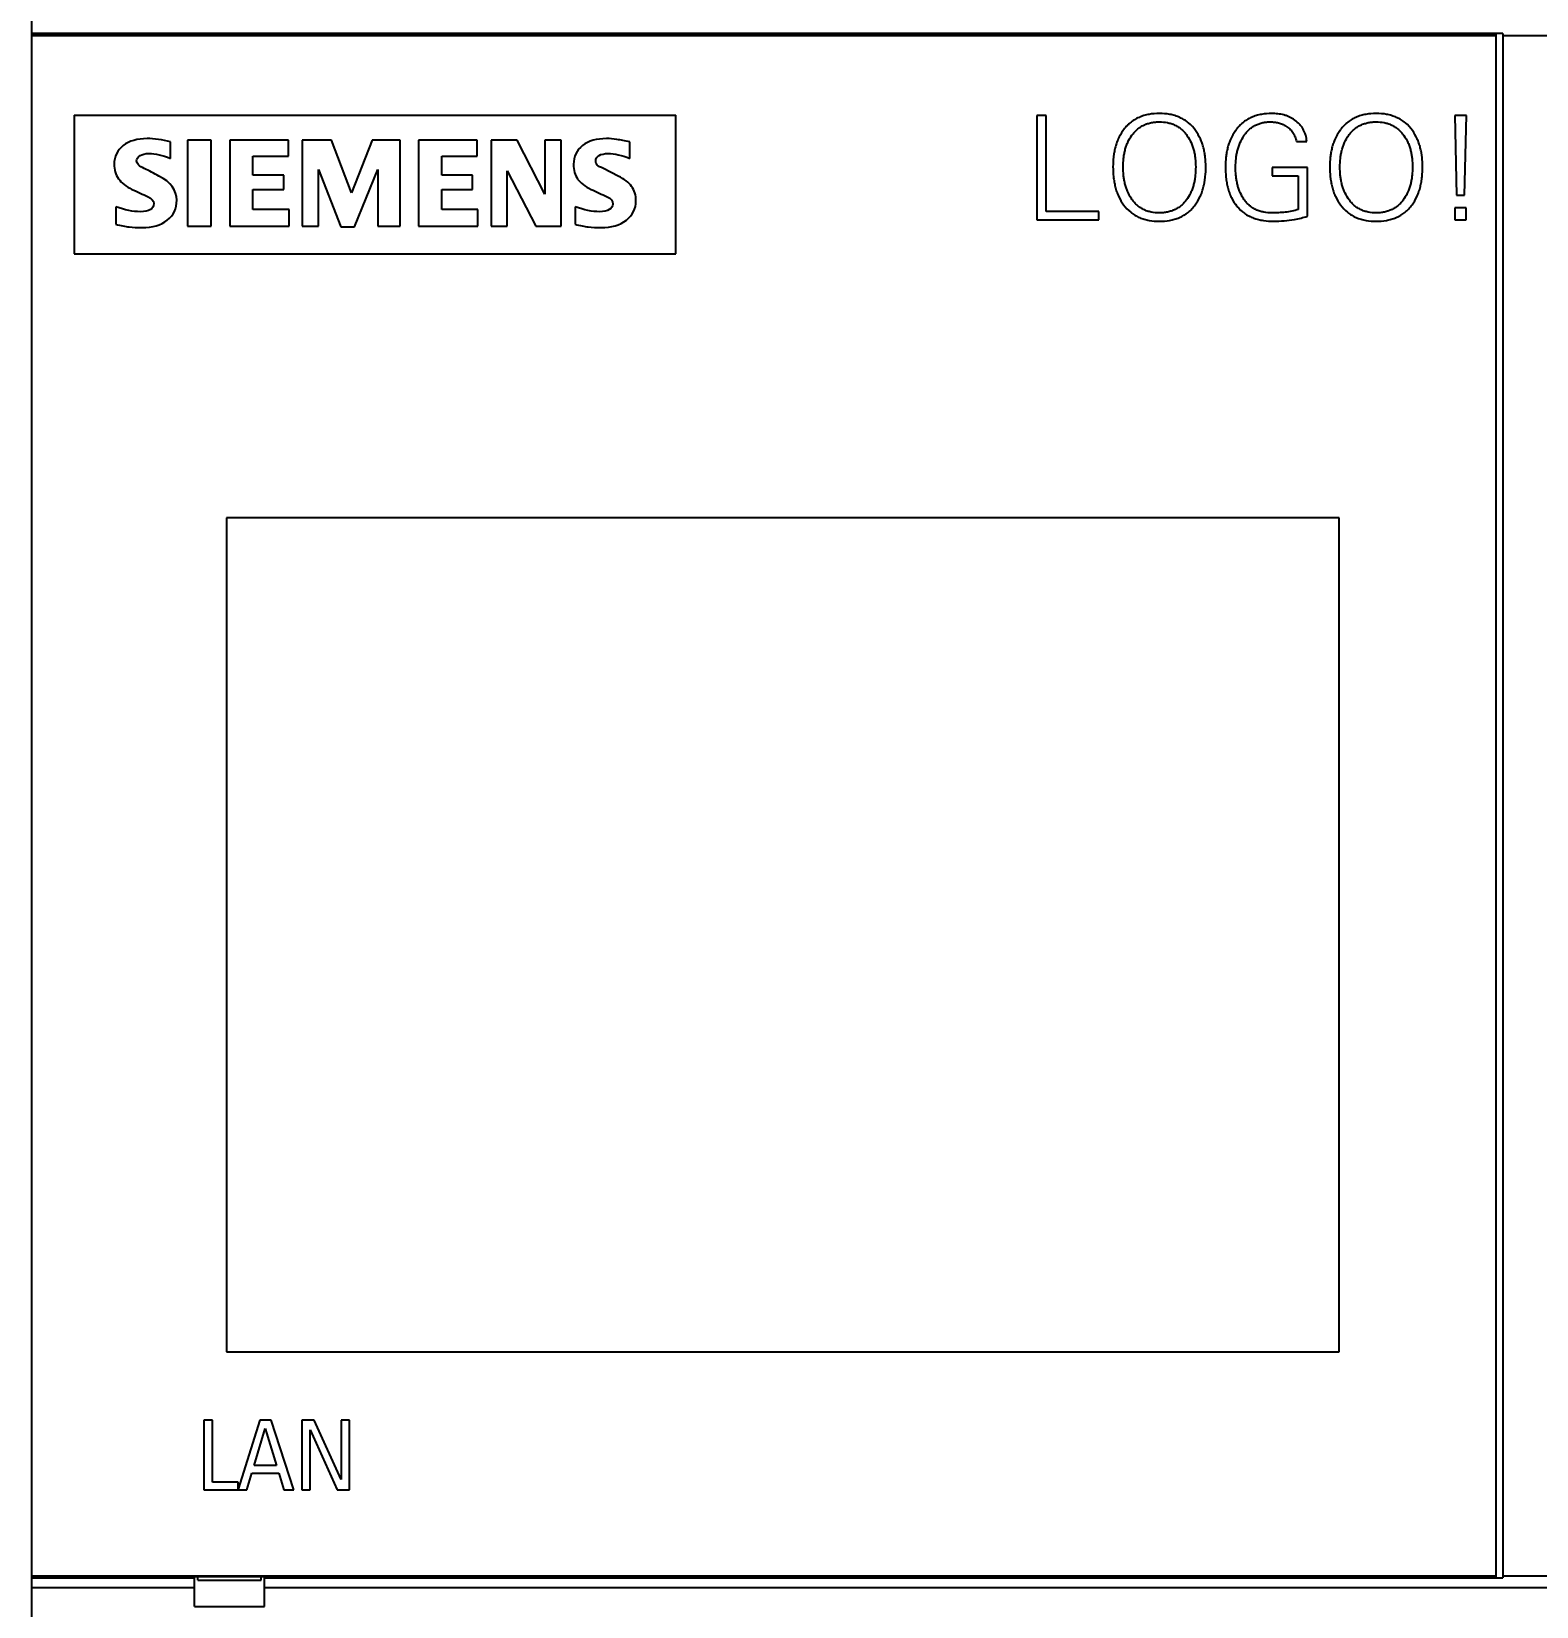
# Model space of a CAD drawing. Extents: x 0 to 420, y 0 to 297.
# Drawn here: x 89.33 to 132.59, y 166.62 to 211.91 of the extents above; entities that cross this region are included whole.
import ezdxf

# ---------------------------------------------------------------- set-up
doc = ezdxf.new("R2010")
doc.units = 0
doc.header["$LTSCALE"] = 23.1
for name, color, linetype in [('10000_FRONT', 7, 'CONTINUOUS'), ('10100_DIM_FRONT', 7, 'CONTINUOUS'), ('10500_FRONT_LABELING', 7, 'CONTINUOUS')]:
    doc.layers.add(name, color=color, linetype=linetype)
doc.styles.get("Standard").update_dxf_attribs({"font": 'txt', "width": 0.8})
doc.dimstyles.new('DIMSTYLE_1', dxfattribs={"dimtxt": 3.5, "dimasz": 3.5, "dimexe": 0.18, "dimexo": 0.0625, "dimgap": 0.09, "dimtad": 1, "dimtxsty": 'STANDARD', "dimcen": 0.09, "dimazin": 3, "dimtp": 0.05, "dimtm": 0.05, "dimtfac": 1, "dimtofl": 0, "dimtmove": 0, "dimatfit": 3, "dimtolj": 1})

# ---------------------------------------------------------------- blocks, each defined once
blk = doc.blocks.new('*D0')
at = {"layer": '10100_DIM_FRONT', "linetype": 'CONTINUOUS'}
for p, q in [((160.829689, 189.646967), (160.829689, 132.601665)), ((89.329689, 150.134374), (89.329689, 132.601665)), ((89.329689, 134.601665), (125.079689, 134.601665)), ((160.829689, 134.601665), (125.079689, 134.601665))]:
    blk.add_line(p, q, dxfattribs=at)
for points in [[(92.829689, 135.101665), (89.329689, 134.601665), (92.829689, 134.101665)], [(157.329689, 134.101665), (160.829689, 134.601665), (157.329689, 135.101665)]]:
    blk.add_solid(points, dxfattribs=at)
at = {"layer": '10100_DIM_FRONT', "linetype": 'CONTINUOUS', "width": 0.660714}
blk.add_text('71,5', height=3.5, dxfattribs=at).set_placement((121.635873, 135.476665))

msp = doc.modelspace()

# ---------------------------------------------------------------- linework, layer by layer
at = {"layer": '10000_FRONT', "color": 7, "linetype": 'CONTINUOUS'}
for p, q in [((89.33, 234.648), (89.33, 144.648)), ((131.63, 211.851), (89.33, 211.851)), ((131.43, 211.842), (89.33, 211.842)), ((89.33, 211.795), (131.43, 211.795)), ((131.43, 167.454), (131.43, 211.842)), ((131.63, 211.851), (131.63, 167.445)), ((131.63, 211.795), (160.83, 211.795)), ((90.556, 209.503), (90.556, 205.518)), ((90.556, 209.503), (107.856, 209.503)), ((107.856, 205.518), (107.856, 209.503)), ((90.556, 205.518), (107.856, 205.518)), ((94.937, 197.93), (94.937, 173.945)), ((126.922, 197.93), (94.937, 197.93)), ((126.922, 173.945), (126.922, 197.93)), ((94.937, 173.945), (126.922, 173.945)), ((89.33, 167.501), (131.43, 167.501)), ((89.33, 167.454), (94.011, 167.454)), ((89.33, 167.445), (94.011, 167.445)), ((89.33, 167.167), (94.011, 167.167)), ((94.011, 166.62), (94.011, 167.467)), ((96.03, 167.467), (94.011, 167.467)), ((94.111, 167.38), (94.111, 167.467)), ((94.111, 167.38), (95.93, 167.38)), ((95.93, 167.38), (95.93, 167.467)), ((96.03, 166.62), (96.03, 167.467)), ((96.03, 167.454), (131.43, 167.454)), ((96.03, 167.445), (131.63, 167.445)), ((96.03, 167.167), (160.83, 167.167)), ((131.63, 167.501), (160.83, 167.501)), ((94.011, 166.62), (96.03, 166.62))]:
    msp.add_line(p, q, dxfattribs=at)
at = {"layer": '10500_FRONT_LABELING', "color": 7, "linetype": 'CONTINUOUS'}
for p, q in [((118.23, 209.495), (118.23, 206.496)), ((118.496, 209.495), (118.23, 209.495)), ((118.496, 206.737), (118.496, 209.495)), ((130.242, 209.495), (130.292, 207.206)), ((130.579, 209.495), (130.242, 209.495)), ((130.525, 207.206), (130.579, 209.495)), ((93.326, 208.262), (93.326, 208.742)), ((93.811, 208.786), (93.811, 206.317)), ((94.499, 208.786), (93.811, 208.786)), ((94.499, 206.317), (94.499, 208.786)), ((95.031, 208.786), (95.031, 206.317)), ((96.714, 208.786), (95.031, 208.786)), ((96.714, 208.33), (96.714, 208.786)), ((97.115, 208.786), (97.115, 206.317)), ((97.954, 208.786), (97.115, 208.786)), ((98.528, 207.276), (97.954, 208.786)), ((99.127, 208.786), (98.528, 207.276)), ((99.925, 208.786), (99.127, 208.786)), ((99.925, 206.317), (99.925, 208.786)), ((100.456, 208.786), (100.456, 206.317)), ((102.14, 208.786), (100.456, 208.786)), ((102.14, 208.33), (102.14, 208.786)), ((102.541, 208.786), (102.541, 206.317)), ((103.292, 208.786), (102.541, 208.786)), ((104.089, 207.231), (103.292, 208.786)), ((104.089, 208.786), (104.089, 207.231)), ((104.554, 208.786), (104.089, 208.786)), ((104.554, 206.317), (104.554, 208.786)), ((106.529, 208.262), (106.529, 208.742)), ((125.692, 208.751), (125.991, 208.751)), ((95.693, 207.783), (95.693, 208.33)), ((95.693, 208.33), (96.714, 208.33)), ((97.58, 206.317), (97.58, 207.947)), ((97.58, 207.947), (98.221, 206.295)), ((98.616, 206.295), (99.284, 207.947)), ((99.284, 207.947), (99.284, 206.317)), ((101.123, 207.783), (101.123, 208.33)), ((101.123, 208.33), (102.14, 208.33)), ((103.005, 206.317), (103.005, 207.901)), ((103.005, 207.901), (103.824, 206.317)), ((106.195, 207.755), (105.773, 207.975)), ((124.994, 208.004), (124.994, 207.763)), ((126.012, 208.004), (124.994, 208.004)), ((126.012, 206.599), (126.012, 208.004)), ((96.579, 207.783), (95.693, 207.783)), ((96.579, 207.372), (96.579, 207.783)), ((102.01, 207.783), (101.123, 207.783)), ((102.01, 207.372), (102.01, 207.783)), ((124.994, 207.763), (125.746, 207.763)), ((125.746, 207.763), (125.746, 206.795)), ((95.693, 206.796), (95.693, 207.372)), ((95.693, 207.372), (96.579, 207.372)), ((101.123, 206.796), (101.123, 207.372)), ((101.123, 207.372), (102.01, 207.372)), ((130.292, 207.206), (130.525, 207.206)), ((91.752, 206.87), (91.752, 206.368)), ((96.735, 206.796), (95.693, 206.796)), ((96.735, 206.317), (96.735, 206.796)), ((102.161, 206.796), (101.123, 206.796)), ((102.161, 206.317), (102.161, 206.796)), ((104.954, 206.87), (104.954, 206.368)), ((120.008, 206.737), (118.496, 206.737)), ((120.008, 206.496), (120.008, 206.737)), ((130.242, 206.84), (130.242, 206.496)), ((130.57, 206.84), (130.242, 206.84)), ((130.57, 206.496), (130.57, 206.84)), ((93.811, 206.317), (94.499, 206.317)), ((95.031, 206.317), (96.735, 206.317)), ((97.115, 206.317), (97.58, 206.317)), ((98.221, 206.295), (98.616, 206.295)), ((99.284, 206.317), (99.925, 206.317)), ((100.456, 206.317), (102.161, 206.317)), ((102.541, 206.317), (103.005, 206.317)), ((103.824, 206.317), (104.554, 206.317)), ((118.23, 206.496), (120.008, 206.496)), ((130.242, 206.496), (130.57, 206.496)), ((94.28, 171.973), (94.28, 169.974)), ((94.534, 171.973), (94.28, 171.973)), ((94.534, 170.195), (94.534, 171.973)), ((95.895, 171.973), (95.267, 169.991)), ((95.726, 170.67), (96.05, 171.738)), ((96.219, 171.973), (95.895, 171.973)), ((96.05, 171.738), (96.371, 170.67)), ((96.869, 169.974), (96.219, 171.973)), ((97.099, 171.973), (97.099, 169.974)), ((97.458, 171.973), (97.099, 171.973)), ((97.336, 169.974), (97.336, 171.702)), ((97.336, 171.702), (98.119, 169.974)), ((98.23, 170.272), (97.458, 171.973)), ((98.23, 171.973), (98.23, 170.272)), ((98.468, 171.973), (98.23, 171.973)), ((98.468, 169.974), (98.468, 171.973)), ((95.519, 169.974), (95.666, 170.449)), ((95.666, 170.449), (96.44, 170.449)), ((96.371, 170.67), (95.726, 170.67)), ((96.44, 170.449), (96.584, 169.974)), ((94.28, 169.974), (95.519, 169.974)), ((95.267, 170.195), (94.534, 170.195)), ((95.267, 169.991), (95.267, 170.195)), ((96.584, 169.974), (96.869, 169.974)), ((97.099, 169.974), (97.336, 169.974)), ((98.119, 169.974), (98.468, 169.974))]:
    msp.add_line(p, q, dxfattribs=at)
for points, knots in [([(121.753, 209.553), (121.652, 209.553), (121.552, 209.546), (121.406, 209.519), (121.357, 209.507), (121.285, 209.486), (121.261, 209.478), (121.214, 209.46), (121.19, 209.451), (121.121, 209.42), (121.076, 209.396), (120.991, 209.344), (120.95, 209.314), (120.892, 209.266), (120.873, 209.249), (120.836, 209.214), (120.783, 209.16), (120.736, 209.1), (120.706, 209.059)], [0, 0, 0, 0, 0.25, 0.25, 0.375, 0.375, 0.4375, 0.4375, 0.5, 0.5, 0.625, 0.625, 0.75, 0.75, 0.8125, 0.8125, 0.875, 1, 1, 1, 1]), ([(120.962, 208.927), (120.984, 208.958), (121.008, 208.988), (121.06, 209.044), (121.087, 209.071), (121.13, 209.108), (121.145, 209.12), (121.176, 209.143), (121.192, 209.154), (121.24, 209.185), (121.273, 209.204), (121.342, 209.236), (121.377, 209.25), (121.432, 209.268), (121.451, 209.273), (121.488, 209.283), (121.507, 209.287), (121.563, 209.298), (121.601, 209.304), (121.677, 209.311), (121.715, 209.312), (121.753, 209.312)], [0, 0, 0, 0, 0.125, 0.125, 0.25, 0.25, 0.3125, 0.3125, 0.375, 0.375, 0.5, 0.5, 0.625, 0.625, 0.6875, 0.6875, 0.75, 0.75, 0.875, 0.875, 1, 1, 1, 1]), ([(122.794, 209.062), (122.736, 209.144), (122.669, 209.218), (122.573, 209.298), (122.553, 209.313), (122.512, 209.343), (122.491, 209.357), (122.428, 209.396), (122.383, 209.419), (122.293, 209.46), (122.246, 209.477), (122.173, 209.499), (122.149, 209.506), (122.1, 209.518), (122.076, 209.523), (121.953, 209.545), (121.854, 209.553), (121.753, 209.553)], [0, 0, 0, 0, 0.25, 0.25, 0.3125, 0.3125, 0.375, 0.375, 0.5, 0.5, 0.625, 0.625, 0.6875, 0.6875, 0.75, 0.75, 1, 1, 1, 1]), ([(121.753, 209.312), (121.83, 209.312), (121.906, 209.306), (122.019, 209.284), (122.056, 209.274), (122.111, 209.256), (122.129, 209.25), (122.164, 209.235), (122.182, 209.228), (122.234, 209.203), (122.267, 209.185), (122.315, 209.154), (122.331, 209.143), (122.362, 209.119), (122.377, 209.107), (122.421, 209.07), (122.448, 209.043), (122.499, 208.986), (122.523, 208.957), (122.546, 208.925)], [0, 0, 0, 0, 0.25, 0.25, 0.375, 0.375, 0.4375, 0.4375, 0.5, 0.5, 0.625, 0.625, 0.6875, 0.6875, 0.75, 0.75, 0.875, 0.875, 1, 1, 1, 1]), ([(124.986, 209.553), (124.885, 209.553), (124.785, 209.546), (124.638, 209.519), (124.59, 209.507), (124.518, 209.486), (124.494, 209.478), (124.446, 209.46), (124.423, 209.451), (124.353, 209.42), (124.309, 209.396), (124.224, 209.344), (124.183, 209.314), (124.124, 209.266), (124.105, 209.249), (124.069, 209.214), (124.016, 209.159), (123.968, 209.1), (123.939, 209.059)], [0, 0, 0, 0, 0.25, 0.25, 0.375, 0.375, 0.4375, 0.4375, 0.5, 0.5, 0.625, 0.625, 0.75, 0.75, 0.8125, 0.8125, 0.875, 1, 1, 1, 1]), ([(124.193, 208.926), (124.214, 208.956), (124.236, 208.985), (124.284, 209.041), (124.309, 209.067), (124.35, 209.104), (124.364, 209.116), (124.393, 209.139), (124.408, 209.151), (124.453, 209.182), (124.485, 209.201), (124.55, 209.234), (124.583, 209.248), (124.653, 209.273), (124.689, 209.283), (124.761, 209.298), (124.797, 209.303), (124.87, 209.311), (124.907, 209.312), (124.944, 209.312)], [0, 0, 0, 0, 0.125, 0.125, 0.25, 0.25, 0.3125, 0.3125, 0.375, 0.375, 0.5, 0.5, 0.625, 0.625, 0.75, 0.75, 0.875, 0.875, 1, 1, 1, 1]), ([(124.944, 209.312), (124.984, 209.312), (125.023, 209.31), (125.1, 209.301), (125.139, 209.294), (125.196, 209.279), (125.215, 209.273), (125.251, 209.261), (125.306, 209.24), (125.358, 209.214), (125.391, 209.193)], [0, 0, 0, 0, 0.25, 0.25, 0.5, 0.5, 0.625, 0.625, 0.75, 1, 1, 1, 1]), ([(125.645, 209.364), (125.597, 209.398), (125.547, 209.426), (125.468, 209.463), (125.441, 209.474), (125.386, 209.494), (125.358, 209.503), (125.302, 209.518), (125.274, 209.524), (125.217, 209.535), (125.188, 209.54), (125.102, 209.55), (125.044, 209.553), (124.986, 209.553)], [0, 0, 0, 0, 0.25, 0.25, 0.375, 0.375, 0.5, 0.5, 0.625, 0.625, 0.75, 0.75, 1, 1, 1, 1]), ([(125.991, 208.751), (125.986, 208.812), (125.975, 208.872), (125.95, 208.96), (125.94, 208.989), (125.917, 209.045), (125.904, 209.072), (125.874, 209.125), (125.858, 209.15), (125.822, 209.2), (125.803, 209.223), (125.741, 209.29), (125.695, 209.329), (125.645, 209.364)], [0, 0, 0, 0, 0.25, 0.25, 0.375, 0.375, 0.5, 0.5, 0.625, 0.625, 0.75, 0.75, 1, 1, 1, 1]), ([(127.986, 209.553), (127.885, 209.553), (127.785, 209.546), (127.638, 209.519), (127.59, 209.507), (127.518, 209.486), (127.494, 209.478), (127.446, 209.46), (127.423, 209.451), (127.353, 209.42), (127.309, 209.396), (127.224, 209.344), (127.183, 209.314), (127.124, 209.266), (127.105, 209.249), (127.069, 209.214), (127.016, 209.16), (126.968, 209.1), (126.939, 209.059)], [0, 0, 0, 0, 0.25, 0.25, 0.375, 0.375, 0.4375, 0.4375, 0.5, 0.5, 0.625, 0.625, 0.75, 0.75, 0.8125, 0.8125, 0.875, 1, 1, 1, 1]), ([(127.195, 208.927), (127.217, 208.958), (127.241, 208.988), (127.292, 209.044), (127.32, 209.071), (127.363, 209.108), (127.378, 209.12), (127.409, 209.143), (127.425, 209.154), (127.473, 209.185), (127.506, 209.204), (127.575, 209.236), (127.61, 209.25), (127.665, 209.268), (127.683, 209.273), (127.721, 209.283), (127.739, 209.287), (127.795, 209.298), (127.833, 209.304), (127.909, 209.311), (127.947, 209.312), (127.986, 209.312)], [0, 0, 0, 0, 0.125, 0.125, 0.25, 0.25, 0.3125, 0.3125, 0.375, 0.375, 0.5, 0.5, 0.625, 0.625, 0.6875, 0.6875, 0.75, 0.75, 0.875, 0.875, 1, 1, 1, 1]), ([(129.027, 209.062), (128.969, 209.144), (128.902, 209.218), (128.806, 209.298), (128.786, 209.313), (128.745, 209.343), (128.724, 209.357), (128.66, 209.396), (128.616, 209.419), (128.525, 209.46), (128.478, 209.477), (128.406, 209.499), (128.382, 209.506), (128.333, 209.518), (128.309, 209.523), (128.186, 209.545), (128.086, 209.553), (127.986, 209.553)], [0, 0, 0, 0, 0.25, 0.25, 0.3125, 0.3125, 0.375, 0.375, 0.5, 0.5, 0.625, 0.625, 0.6875, 0.6875, 0.75, 0.75, 1, 1, 1, 1]), ([(127.986, 209.312), (128.063, 209.312), (128.139, 209.306), (128.251, 209.284), (128.288, 209.274), (128.343, 209.256), (128.361, 209.25), (128.397, 209.235), (128.415, 209.228), (128.466, 209.203), (128.5, 209.185), (128.548, 209.154), (128.564, 209.143), (128.594, 209.119), (128.609, 209.107), (128.653, 209.07), (128.681, 209.043), (128.732, 208.986), (128.756, 208.957), (128.779, 208.925)], [0, 0, 0, 0, 0.25, 0.25, 0.375, 0.375, 0.4375, 0.4375, 0.5, 0.5, 0.625, 0.625, 0.6875, 0.6875, 0.75, 0.75, 0.875, 0.875, 1, 1, 1, 1]), ([(92.98, 208.806), (92.86, 208.824), (92.753, 208.832), (92.371, 208.832), (92.14, 208.765), (91.793, 208.493), (91.706, 208.315), (91.706, 207.936), (91.748, 207.797), (91.914, 207.556), (92.043, 207.454), (92.216, 207.372)], [0, 0, 0, 0, 0.087042, 0.087042, 0.353828, 0.353828, 0.619885, 0.619885, 0.809501, 0.809501, 1, 1, 1, 1]), ([(106.158, 208.806), (106.051, 208.824), (105.952, 208.832), (105.573, 208.832), (105.343, 208.765), (104.999, 208.498), (104.913, 208.319), (104.913, 207.92), (104.951, 207.778), (105.109, 207.557), (105.238, 207.458), (105.419, 207.372)], [0, 0, 0, 0, 0.081455, 0.081455, 0.340194, 0.340194, 0.600254, 0.600254, 0.8003, 0.8003, 1, 1, 1, 1]), ([(120.706, 209.059), (120.653, 208.984), (120.609, 208.905), (120.562, 208.801), (120.553, 208.78), (120.537, 208.738), (120.513, 208.674), (120.493, 208.608), (120.477, 208.542), (120.471, 208.52), (120.462, 208.475), (120.457, 208.453), (120.445, 208.386), (120.439, 208.341), (120.424, 208.206), (120.419, 208.116), (120.419, 208.024)], [0, 0, 0, 0, 0.25, 0.25, 0.3125, 0.3125, 0.375, 0.5, 0.5, 0.5625, 0.5625, 0.625, 0.625, 0.75, 0.75, 1, 1, 1, 1]), ([(120.71, 208.016), (120.71, 208.097), (120.714, 208.177), (120.727, 208.297), (120.733, 208.336), (120.747, 208.415), (120.755, 208.455), (120.77, 208.513), (120.775, 208.533), (120.787, 208.571), (120.793, 208.59), (120.812, 208.647), (120.827, 208.684), (120.875, 208.793), (120.915, 208.862), (120.962, 208.927)], [0, 0, 0, 0, 0.25, 0.25, 0.375, 0.375, 0.5, 0.5, 0.5625, 0.5625, 0.625, 0.625, 0.75, 0.75, 1, 1, 1, 1]), ([(122.546, 208.925), (122.593, 208.86), (122.632, 208.791), (122.673, 208.699), (122.681, 208.681), (122.696, 208.644), (122.716, 208.587), (122.733, 208.53), (122.748, 208.471), (122.752, 208.452), (122.76, 208.413), (122.764, 208.393), (122.774, 208.334), (122.791, 208.216), (122.796, 208.096), (122.796, 208.016)], [0, 0, 0, 0, 0.25, 0.25, 0.3125, 0.3125, 0.375, 0.5, 0.5, 0.5625, 0.5625, 0.625, 0.625, 0.75, 1, 1, 1, 1]), ([(123.087, 208.024), (123.087, 208.116), (123.082, 208.207), (123.066, 208.344), (123.06, 208.389), (123.043, 208.479), (123.033, 208.524), (123.015, 208.59), (123.009, 208.612), (122.996, 208.656), (122.988, 208.678), (122.966, 208.742), (122.949, 208.784), (122.892, 208.908), (122.847, 208.987), (122.794, 209.062)], [0, 0, 0, 0, 0.25, 0.25, 0.375, 0.375, 0.5, 0.5, 0.5625, 0.5625, 0.625, 0.625, 0.75, 0.75, 1, 1, 1, 1]), ([(123.939, 209.059), (123.886, 208.984), (123.841, 208.905), (123.795, 208.801), (123.786, 208.78), (123.769, 208.738), (123.746, 208.674), (123.726, 208.608), (123.709, 208.542), (123.704, 208.52), (123.694, 208.475), (123.69, 208.453), (123.678, 208.386), (123.672, 208.341), (123.657, 208.206), (123.652, 208.116), (123.652, 208.024)], [0, 0, 0, 0, 0.25, 0.25, 0.3125, 0.3125, 0.375, 0.5, 0.5, 0.5625, 0.5625, 0.625, 0.625, 0.75, 0.75, 1, 1, 1, 1]), ([(123.943, 208.016), (123.943, 208.096), (123.947, 208.176), (123.96, 208.296), (123.966, 208.335), (123.98, 208.414), (123.988, 208.453), (124.008, 208.531), (124.019, 208.569), (124.045, 208.645), (124.06, 208.682), (124.108, 208.79), (124.147, 208.86), (124.193, 208.926)], [0, 0, 0, 0, 0.25, 0.25, 0.375, 0.375, 0.5, 0.5, 0.625, 0.625, 0.75, 0.75, 1, 1, 1, 1]), ([(125.391, 209.193), (125.431, 209.169), (125.468, 209.142), (125.518, 209.094), (125.534, 209.077), (125.564, 209.043), (125.577, 209.024), (125.603, 208.986), (125.614, 208.966), (125.635, 208.925), (125.645, 208.905), (125.67, 208.841), (125.683, 208.797), (125.692, 208.751)], [0, 0, 0, 0, 0.25, 0.25, 0.375, 0.375, 0.5, 0.5, 0.625, 0.625, 0.75, 0.75, 1, 1, 1, 1]), ([(126.939, 209.059), (126.886, 208.984), (126.841, 208.905), (126.795, 208.801), (126.786, 208.78), (126.769, 208.738), (126.746, 208.674), (126.726, 208.608), (126.709, 208.542), (126.704, 208.52), (126.694, 208.475), (126.69, 208.453), (126.678, 208.386), (126.672, 208.341), (126.657, 208.206), (126.652, 208.116), (126.652, 208.024)], [0, 0, 0, 0, 0.25, 0.25, 0.3125, 0.3125, 0.375, 0.5, 0.5, 0.5625, 0.5625, 0.625, 0.625, 0.75, 0.75, 1, 1, 1, 1]), ([(126.943, 208.016), (126.943, 208.097), (126.947, 208.177), (126.96, 208.297), (126.965, 208.336), (126.979, 208.415), (126.988, 208.455), (127.002, 208.513), (127.008, 208.533), (127.019, 208.571), (127.025, 208.59), (127.045, 208.647), (127.059, 208.684), (127.108, 208.793), (127.147, 208.862), (127.195, 208.927)], [0, 0, 0, 0, 0.25, 0.25, 0.375, 0.375, 0.5, 0.5, 0.5625, 0.5625, 0.625, 0.625, 0.75, 0.75, 1, 1, 1, 1]), ([(128.779, 208.925), (128.826, 208.86), (128.865, 208.791), (128.906, 208.699), (128.914, 208.681), (128.928, 208.644), (128.949, 208.587), (128.966, 208.53), (128.98, 208.471), (128.985, 208.452), (128.993, 208.413), (128.997, 208.393), (129.007, 208.334), (129.023, 208.216), (129.029, 208.096), (129.029, 208.016)], [0, 0, 0, 0, 0.25, 0.25, 0.3125, 0.3125, 0.375, 0.5, 0.5, 0.5625, 0.5625, 0.625, 0.625, 0.75, 1, 1, 1, 1]), ([(129.32, 208.024), (129.32, 208.116), (129.315, 208.207), (129.299, 208.344), (129.292, 208.389), (129.276, 208.479), (129.266, 208.524), (129.248, 208.59), (129.242, 208.612), (129.228, 208.656), (129.221, 208.678), (129.198, 208.742), (129.181, 208.784), (129.125, 208.908), (129.08, 208.987), (129.027, 209.062)], [0, 0, 0, 0, 0.25, 0.25, 0.375, 0.375, 0.5, 0.5, 0.5625, 0.5625, 0.625, 0.625, 0.75, 0.75, 1, 1, 1, 1]), ([(92.571, 207.975), (92.425, 208.038), (92.352, 208.11), (92.352, 208.249), (92.384, 208.3), (92.513, 208.383), (92.599, 208.403), (92.887, 208.403), (93.094, 208.356), (93.326, 208.262)], [0, 0, 0, 0, 0.261575, 0.261575, 0.462575, 0.462575, 0.663575, 0.663575, 1, 1, 1, 1]), ([(105.593, 208.068), (105.564, 208.096), (105.549, 208.137), (105.549, 208.253), (105.581, 208.304), (105.709, 208.383), (105.797, 208.403), (106.089, 208.403), (106.296, 208.356), (106.529, 208.262)], [0, 0, 0, 0, 0.182565, 0.182565, 0.408598, 0.408598, 0.634631, 0.634631, 1, 1, 1, 1]), ([(91.752, 206.368), (91.895, 206.33), (92.022, 206.305), (92.244, 206.278), (92.369, 206.272), (92.81, 206.272), (93.052, 206.343), (93.413, 206.628), (93.504, 206.82), (93.504, 207.35), (93.332, 207.579), (92.852, 207.828), (92.711, 207.901), (92.571, 207.975)], [0, 0, 0, 0, 0.100187, 0.100187, 0.199698, 0.199698, 0.416215, 0.416215, 0.632733, 0.632733, 0.892257, 0.892257, 1, 1, 1, 1]), ([(120.419, 208.024), (120.419, 207.927), (120.424, 207.83), (120.439, 207.685), (120.446, 207.637), (120.463, 207.541), (120.473, 207.493), (120.491, 207.423), (120.497, 207.399), (120.511, 207.352), (120.518, 207.329), (120.542, 207.261), (120.56, 207.216), (120.62, 207.085), (120.668, 207.001), (120.726, 206.923)], [0, 0, 0, 0, 0.25, 0.25, 0.375, 0.375, 0.5, 0.5, 0.5625, 0.5625, 0.625, 0.625, 0.75, 0.75, 1, 1, 1, 1]), ([(120.948, 207.107), (120.904, 207.174), (120.867, 207.244), (120.828, 207.335), (120.821, 207.354), (120.807, 207.391), (120.787, 207.448), (120.771, 207.505), (120.757, 207.563), (120.753, 207.583), (120.745, 207.622), (120.741, 207.641), (120.732, 207.7), (120.716, 207.818), (120.71, 207.937), (120.71, 208.016)], [0, 0, 0, 0, 0.25, 0.25, 0.3125, 0.3125, 0.375, 0.5, 0.5, 0.5625, 0.5625, 0.625, 0.625, 0.75, 1, 1, 1, 1]), ([(122.796, 208.016), (122.796, 207.936), (122.793, 207.857), (122.78, 207.738), (122.775, 207.698), (122.762, 207.62), (122.754, 207.581), (122.74, 207.523), (122.735, 207.503), (122.724, 207.465), (122.718, 207.446), (122.7, 207.389), (122.686, 207.352), (122.64, 207.243), (122.603, 207.174), (122.558, 207.107)], [0, 0, 0, 0, 0.25, 0.25, 0.375, 0.375, 0.5, 0.5, 0.5625, 0.5625, 0.625, 0.625, 0.75, 0.75, 1, 1, 1, 1]), ([(122.783, 206.924), (122.84, 207.003), (122.888, 207.086), (122.938, 207.197), (122.947, 207.22), (122.965, 207.265), (122.973, 207.287), (122.997, 207.356), (123.01, 207.403), (123.028, 207.473), (123.033, 207.497), (123.043, 207.544), (123.048, 207.568), (123.06, 207.64), (123.08, 207.783), (123.087, 207.927), (123.087, 208.024)], [0, 0, 0, 0, 0.25, 0.25, 0.3125, 0.3125, 0.375, 0.375, 0.5, 0.5, 0.5625, 0.5625, 0.625, 0.625, 0.75, 1, 1, 1, 1]), ([(123.652, 208.024), (123.652, 207.923), (123.657, 207.821), (123.673, 207.67), (123.68, 207.62), (123.697, 207.52), (123.707, 207.47), (123.726, 207.396), (123.733, 207.372), (123.748, 207.323), (123.756, 207.299), (123.781, 207.227), (123.801, 207.181), (123.866, 207.046), (123.919, 206.96), (123.984, 206.882)], [0, 0, 0, 0, 0.25, 0.25, 0.375, 0.375, 0.5, 0.5, 0.5625, 0.5625, 0.625, 0.625, 0.75, 0.75, 1, 1, 1, 1]), ([(124.168, 207.107), (124.125, 207.174), (124.089, 207.244), (124.052, 207.336), (124.045, 207.355), (124.032, 207.392), (124.026, 207.411), (124.009, 207.468), (123.999, 207.506), (123.982, 207.583), (123.974, 207.622), (123.962, 207.701), (123.948, 207.818), (123.943, 207.937), (123.943, 208.016)], [0, 0, 0, 0, 0.25, 0.25, 0.3125, 0.3125, 0.375, 0.375, 0.5, 0.5, 0.625, 0.625, 0.75, 1, 1, 1, 1]), ([(126.652, 208.024), (126.652, 207.927), (126.657, 207.83), (126.672, 207.685), (126.679, 207.637), (126.696, 207.541), (126.706, 207.493), (126.723, 207.423), (126.73, 207.399), (126.744, 207.352), (126.751, 207.329), (126.775, 207.261), (126.793, 207.216), (126.852, 207.085), (126.9, 207.001), (126.959, 206.923)], [0, 0, 0, 0, 0.25, 0.25, 0.375, 0.375, 0.5, 0.5, 0.5625, 0.5625, 0.625, 0.625, 0.75, 0.75, 1, 1, 1, 1]), ([(127.181, 207.107), (127.137, 207.174), (127.1, 207.244), (127.061, 207.335), (127.053, 207.354), (127.04, 207.391), (127.02, 207.448), (127.004, 207.505), (126.99, 207.563), (126.986, 207.583), (126.978, 207.622), (126.974, 207.641), (126.964, 207.7), (126.948, 207.818), (126.943, 207.937), (126.943, 208.016)], [0, 0, 0, 0, 0.25, 0.25, 0.3125, 0.3125, 0.375, 0.5, 0.5, 0.5625, 0.5625, 0.625, 0.625, 0.75, 1, 1, 1, 1]), ([(129.029, 208.016), (129.029, 207.936), (129.025, 207.857), (129.013, 207.738), (129.007, 207.698), (128.994, 207.62), (128.986, 207.581), (128.972, 207.523), (128.967, 207.503), (128.957, 207.465), (128.951, 207.446), (128.933, 207.389), (128.919, 207.352), (128.873, 207.243), (128.835, 207.174), (128.791, 207.107)], [0, 0, 0, 0, 0.25, 0.25, 0.375, 0.375, 0.5, 0.5, 0.5625, 0.5625, 0.625, 0.625, 0.75, 0.75, 1, 1, 1, 1]), ([(129.015, 206.924), (129.073, 207.003), (129.121, 207.086), (129.171, 207.197), (129.18, 207.22), (129.198, 207.265), (129.206, 207.287), (129.229, 207.356), (129.243, 207.403), (129.261, 207.473), (129.266, 207.497), (129.276, 207.544), (129.281, 207.568), (129.293, 207.64), (129.313, 207.783), (129.32, 207.927), (129.32, 208.024)], [0, 0, 0, 0, 0.25, 0.25, 0.3125, 0.3125, 0.375, 0.375, 0.5, 0.5, 0.5625, 0.5625, 0.625, 0.625, 0.75, 1, 1, 1, 1]), ([(104.954, 206.368), (105.097, 206.33), (105.224, 206.305), (105.446, 206.278), (105.57, 206.272), (106.004, 206.272), (106.245, 206.343), (106.614, 206.628), (106.706, 206.813), (106.706, 207.204), (106.664, 207.343), (106.497, 207.568), (106.369, 207.668), (106.195, 207.755)], [0, 0, 0, 0, 0.10411, 0.10411, 0.207517, 0.207517, 0.43653, 0.43653, 0.666137, 0.666137, 0.833734, 0.833734, 1, 1, 1, 1]), ([(92.216, 207.372), (92.373, 207.3), (92.529, 207.23), (92.79, 207.108), (92.842, 207.045), (92.842, 206.808), (92.715, 206.728), (92.249, 206.728), (92.013, 206.775), (91.752, 206.87)], [0, 0, 0, 0, 0.242389, 0.242389, 0.405121, 0.405121, 0.728891, 0.728891, 1, 1, 1, 1]), ([(105.419, 207.372), (105.573, 207.3), (105.728, 207.229), (105.987, 207.108), (106.038, 207.036), (106.038, 206.879), (106.005, 206.827), (105.874, 206.748), (105.781, 206.728), (105.451, 206.728), (105.215, 206.775), (104.954, 206.87)], [0, 0, 0, 0, 0.287648, 0.287648, 0.482601, 0.482601, 0.61717, 0.61717, 0.753642, 0.753642, 1, 1, 1, 1]), ([(121.753, 206.695), (121.674, 206.695), (121.596, 206.702), (121.48, 206.725), (121.442, 206.736), (121.367, 206.761), (121.33, 206.776), (121.26, 206.811), (121.226, 206.831), (121.177, 206.864), (121.161, 206.876), (121.13, 206.901), (121.115, 206.914), (121.071, 206.954), (121.044, 206.982), (120.994, 207.042), (120.97, 207.074), (120.948, 207.107)], [0, 0, 0, 0, 0.25, 0.25, 0.375, 0.375, 0.5, 0.5, 0.625, 0.625, 0.6875, 0.6875, 0.75, 0.75, 0.875, 0.875, 1, 1, 1, 1]), ([(122.558, 207.107), (122.536, 207.074), (122.512, 207.043), (122.461, 206.983), (122.434, 206.955), (122.39, 206.915), (122.375, 206.902), (122.344, 206.878), (122.328, 206.866), (122.28, 206.832), (122.246, 206.812), (122.176, 206.777), (122.14, 206.762), (122.084, 206.743), (122.065, 206.737), (122.026, 206.727), (122.007, 206.722), (121.949, 206.71), (121.911, 206.704), (121.832, 206.697), (121.793, 206.695), (121.753, 206.695)], [0, 0, 0, 0, 0.125, 0.125, 0.25, 0.25, 0.3125, 0.3125, 0.375, 0.375, 0.5, 0.5, 0.625, 0.625, 0.6875, 0.6875, 0.75, 0.75, 0.875, 0.875, 1, 1, 1, 1]), ([(124.99, 206.695), (124.909, 206.695), (124.83, 206.701), (124.713, 206.724), (124.674, 206.734), (124.617, 206.752), (124.598, 206.758), (124.56, 206.773), (124.542, 206.781), (124.487, 206.807), (124.452, 206.827), (124.402, 206.86), (124.386, 206.872), (124.354, 206.896), (124.339, 206.909), (124.294, 206.95), (124.266, 206.979), (124.214, 207.04), (124.19, 207.073), (124.168, 207.107)], [0, 0, 0, 0, 0.25, 0.25, 0.375, 0.375, 0.4375, 0.4375, 0.5, 0.5, 0.625, 0.625, 0.6875, 0.6875, 0.75, 0.75, 0.875, 0.875, 1, 1, 1, 1]), ([(127.986, 206.695), (127.907, 206.695), (127.828, 206.702), (127.713, 206.725), (127.675, 206.736), (127.599, 206.761), (127.563, 206.776), (127.493, 206.811), (127.459, 206.831), (127.41, 206.864), (127.394, 206.876), (127.363, 206.901), (127.348, 206.914), (127.304, 206.954), (127.277, 206.982), (127.226, 207.042), (127.203, 207.074), (127.181, 207.107)], [0, 0, 0, 0, 0.25, 0.25, 0.375, 0.375, 0.5, 0.5, 0.625, 0.625, 0.6875, 0.6875, 0.75, 0.75, 0.875, 0.875, 1, 1, 1, 1]), ([(128.791, 207.107), (128.769, 207.074), (128.745, 207.043), (128.694, 206.983), (128.667, 206.955), (128.623, 206.915), (128.608, 206.902), (128.577, 206.878), (128.561, 206.866), (128.512, 206.832), (128.479, 206.812), (128.409, 206.777), (128.372, 206.762), (128.316, 206.743), (128.297, 206.737), (128.259, 206.727), (128.24, 206.722), (128.182, 206.71), (128.143, 206.704), (128.065, 206.697), (128.026, 206.695), (127.986, 206.695)], [0, 0, 0, 0, 0.125, 0.125, 0.25, 0.25, 0.3125, 0.3125, 0.375, 0.375, 0.5, 0.5, 0.625, 0.625, 0.6875, 0.6875, 0.75, 0.75, 0.875, 0.875, 1, 1, 1, 1]), ([(120.726, 206.923), (120.785, 206.844), (120.852, 206.773), (120.947, 206.696), (120.967, 206.681), (121.007, 206.653), (121.028, 206.64), (121.091, 206.602), (121.134, 206.58), (121.224, 206.541), (121.27, 206.525), (121.341, 206.504), (121.365, 206.498), (121.413, 206.487), (121.437, 206.482), (121.557, 206.461), (121.655, 206.454), (121.753, 206.454)], [0, 0, 0, 0, 0.25, 0.25, 0.3125, 0.3125, 0.375, 0.375, 0.5, 0.5, 0.625, 0.625, 0.6875, 0.6875, 0.75, 0.75, 1, 1, 1, 1]), ([(121.753, 206.454), (121.852, 206.454), (121.949, 206.461), (122.093, 206.486), (122.14, 206.497), (122.211, 206.517), (122.234, 206.525), (122.281, 206.541), (122.304, 206.55), (122.418, 206.599), (122.502, 206.648), (122.598, 206.726), (122.617, 206.742), (122.654, 206.775), (122.671, 206.793), (122.722, 206.846), (122.753, 206.884), (122.783, 206.924)], [0, 0, 0, 0, 0.25, 0.25, 0.375, 0.375, 0.4375, 0.4375, 0.5, 0.5, 0.75, 0.75, 0.8125, 0.8125, 0.875, 0.875, 1, 1, 1, 1]), ([(123.984, 206.882), (124.047, 206.805), (124.119, 206.739), (124.22, 206.669), (124.24, 206.655), (124.283, 206.63), (124.304, 206.618), (124.37, 206.584), (124.415, 206.564), (124.506, 206.53), (124.553, 206.516), (124.625, 206.498), (124.649, 206.493), (124.698, 206.483), (124.722, 206.479), (124.843, 206.46), (124.941, 206.454), (125.04, 206.454)], [0, 0, 0, 0, 0.25, 0.25, 0.3125, 0.3125, 0.375, 0.375, 0.5, 0.5, 0.625, 0.625, 0.6875, 0.6875, 0.75, 0.75, 1, 1, 1, 1]), ([(125.368, 206.714), (125.305, 206.706), (125.242, 206.702), (125.116, 206.696), (125.053, 206.695), (124.99, 206.695)], [0, 0, 0, 0, 0.5, 0.5, 1, 1, 1, 1]), ([(125.746, 206.795), (125.685, 206.775), (125.622, 206.758), (125.496, 206.731), (125.432, 206.721), (125.368, 206.714)], [0, 0, 0, 0, 0.5, 0.5, 1, 1, 1, 1]), ([(125.634, 206.507), (125.698, 206.517), (125.761, 206.532), (125.887, 206.564), (125.95, 206.581), (126.012, 206.599)], [0, 0, 0, 0, 0.5, 0.5, 1, 1, 1, 1]), ([(126.959, 206.923), (127.017, 206.844), (127.084, 206.773), (127.18, 206.696), (127.199, 206.681), (127.24, 206.653), (127.261, 206.64), (127.324, 206.602), (127.367, 206.58), (127.457, 206.541), (127.503, 206.525), (127.574, 206.504), (127.598, 206.498), (127.645, 206.487), (127.669, 206.482), (127.79, 206.461), (127.887, 206.454), (127.986, 206.454)], [0, 0, 0, 0, 0.25, 0.25, 0.3125, 0.3125, 0.375, 0.375, 0.5, 0.5, 0.625, 0.625, 0.6875, 0.6875, 0.75, 0.75, 1, 1, 1, 1]), ([(127.986, 206.454), (128.085, 206.454), (128.182, 206.461), (128.326, 206.486), (128.373, 206.497), (128.444, 206.517), (128.467, 206.525), (128.514, 206.541), (128.537, 206.55), (128.65, 206.599), (128.735, 206.648), (128.831, 206.726), (128.85, 206.742), (128.886, 206.775), (128.904, 206.793), (128.955, 206.846), (128.986, 206.884), (129.015, 206.924)], [0, 0, 0, 0, 0.25, 0.25, 0.375, 0.375, 0.4375, 0.4375, 0.5, 0.5, 0.75, 0.75, 0.8125, 0.8125, 0.875, 0.875, 1, 1, 1, 1]), ([(125.04, 206.454), (125.139, 206.454), (125.239, 206.459), (125.437, 206.478), (125.535, 206.491), (125.634, 206.507)], [0, 0, 0, 0, 0.5, 0.5, 1, 1, 1, 1])]:
    msp.add_open_spline(points, degree=3, knots=knots, dxfattribs=at)
for points in [[(93.326, 208.742), (93.215, 208.767), (93.1, 208.79), (92.98, 208.806)], [(106.529, 208.742), (106.39, 208.767), (106.266, 208.79), (106.158, 208.806)], [(105.773, 207.975), (105.683, 208.009), (105.622, 208.039), (105.593, 208.068)]]:
    msp.add_open_spline(points, degree=3, dxfattribs=at)

# ---------------------------------------------------------------- dimensions: what is measured, and where the dimension line sits
at = {"layer": '10100_DIM_FRONT', "linetype": 'CONTINUOUS'}
dim = msp.add_linear_dim(base=(160.83, 134.602), p1=(89.33, 150.134), p2=(160.83, 189.647), text='71,5', dimstyle='DIMSTYLE_1', dxfattribs=at)
dim.commit()
dim.dimension.update_dxf_attribs({"geometry": '*D0', "text_midpoint": (126.261, 137.227), "dimtype": 160})

doc.saveas('drawing.dxf')
